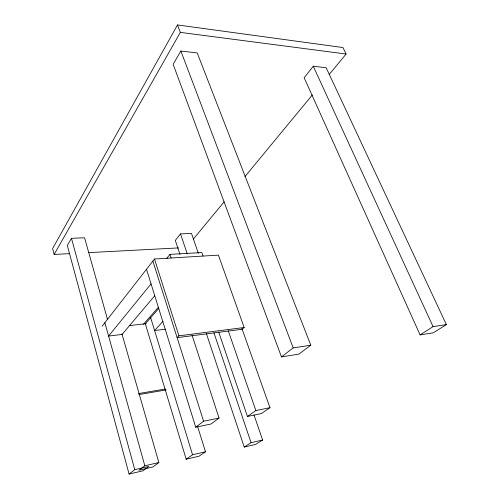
<?xml version="1.0" encoding="UTF-8"?>
<svg xmlns="http://www.w3.org/2000/svg" width="499" height="499" viewBox="0 0 499 499"><rect width="100%" height="100%" fill="white"/><g stroke="black" fill="none" stroke-linecap="round" stroke-linejoin="round"><path stroke-width="0.75" d="M329.246 74.451L346.106 54.023L342.956 47.542L177.501 24.95L52.626 248.558L54.16 254.44L69.723 253.623M54.16 254.44L180.345 32.385L177.501 24.95M107.553 319.479L84.568 237.78L71.463 238.31L67.315 245.414L129.073 474.05L143.032 470.775L148.889 466.397L134.774 469.671L129.073 474.05M180.875 51.048L173.141 64.277L281.461 356.91L298.857 354.147L310.79 345.214L197.217 52.925L180.875 51.048L293.187 347.89L281.461 356.91M102.208 326.096L154.497 259.012L218.431 255.132L244.167 327.519L242.19 329.29L177.114 337.642L178.923 335.815L244.167 327.519M198.334 253.28L191.497 233.432L180.513 233.881L175.311 240.443L179.989 254.465M313.266 66.242L304.147 77.75L420.096 334.898L433.325 332.796L446.374 324.599L326.159 67.721L313.266 66.242L433.07 326.62L446.374 324.599M166.566 258.607L169.959 254.384L201.877 252.55L203.093 256.068M151.06 283.862L108.595 336.052L122.087 334.436L154.702 295.764M193.363 239.09L224.113 201.839M244.94 176.602L312.386 94.885M143.487 324.288L158.258 307.378M158.844 308.382L145.334 323.782L186.183 459.217L199.007 456.229L205.507 451.782L197.635 426.62M162.917 321.412L154.59 330.531L165.643 329.203M158.863 462.542L144.829 465.779L138.959 470.233L152.837 466.995L158.863 462.542L121.949 333.943M146.513 269.26L195.727 427.181L203.592 421.218L219.03 418.075L192.009 335.047M219.03 418.075L210.99 424.013L195.727 427.181M186.183 459.217L192.552 454.77L205.507 451.782M218.668 331.966L247.448 416.447L255.875 410.565L269.953 407.695L241.865 328.367M269.953 407.695L261.389 413.552L247.448 416.447M206.33 333.419L244.229 447.054L251.066 442.694L262.636 440.012L254.028 415.018M420.096 334.898L433.07 326.62M262.636 440.012L255.706 444.36L244.229 447.054M138.791 394.609L166.242 389.906M138.628 393.549L165.381 388.995M293.187 347.89L310.79 345.214M129.235 325.61L146.157 323.689M88.392 252.644L178.642 247.909M180.345 32.385L346.106 54.023M228.199 330.6L255.875 410.565M180.513 233.881L187.244 253.804M213.921 332.752L251.066 442.694M169.959 254.384L171.145 258.002M154.497 259.012L178.923 335.815M152.869 261.096L203.592 421.218M150.667 317.701L192.552 454.77M104.859 322.697L144.829 465.779M71.463 238.31L134.774 469.671"/></g></svg>
